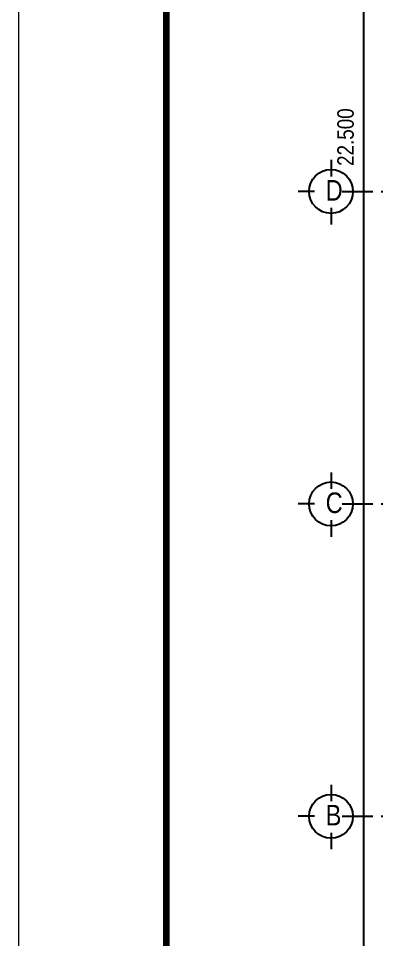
# Model space of a CAD drawing. Header units: millimetres. Extents: x 120 to 288, y 58 to 216.
# Drawn here: x 119.75 to 124.11, y 124.32 to 135.52 of the extents above; entities that cross this region are included whole.
import ezdxf

# ---------------------------------------------------------------- set-up
doc = ezdxf.new("R2010")
doc.units = ezdxf.units.MM
doc.header["$LTSCALE"] = 0.3
doc.header["$MEASUREMENT"] = 0
doc.linetypes.add('CENTER', pattern=[2, 1.25, -0.25, 0.25, -0.25])
doc.layers.get('0').update_dxf_attribs({"linetype": 'CONTINUOUS', "lineweight": 13})
doc.layers.get('DEFPOINTS').update_dxf_attribs({"linetype": 'CONTINUOUS', "lineweight": 13})
for name, color, linetype in [('CHU', 3, 'CONTINUOUS'), ('HATCH', 8, 'CONTINUOUS'), ('LAYER 1', 1, 'CONTINUOUS'), ('LAYER1', 1, 'CONTINUOUS'), ('LAYER7', 7, 'CONTINUOUS')]:
    doc.layers.add(name, color=color, linetype=linetype)
doc.styles.add('HELVE-KT', font='vhelvcn.TTF')
doc.dimstyles.new('1-100', dxfattribs={"dimtxt": 0.2, "dimasz": 0.12, "dimexe": 0.12, "dimexo": 0.2, "dimgap": 0.12, "dimtad": 1, "dimdec": 3, "dimzin": 4, "dimdsep": 46, "dimtxsty": 'HELVE-KT', "dimblk1": 'DOT', "dimblk2": 'DOT', "dimsah": 1, "dimcen": -0.18, "dimadec": 3, "dimazin": 0, "dimtfac": 1, "dimtdec": 3, "dimtmove": 2, "dimatfit": 3, "dimldrblk": 'DOT', "dimfxl": 0, "dimtolj": 1, "dimtzin": 4, "dimarcsym": 0})

# ---------------------------------------------------------------- blocks, each defined once
blk = doc.blocks.new('_DOT')
at = {"color": 0, "linetype": 'ByBlock'}
blk.add_line((-0.5, 0), (-1, 0), dxfattribs=at)
at = {"color": 0, "linetype": 'ByBlock', "const_width": 0.5}
blk.add_lwpolyline([(-0.25, 0, 1), (0.25, 0, 1)], format="xyb", close=True, dxfattribs=at)
blk = doc.blocks.new('*D170')
at = {"layer": 'DEFPOINTS', "color": 0, "lineweight": -2, "ltscale": 5}
for p in [(123.953, 144.918), (124.923, 144.918), (124.923, 122.418)]:
    blk.add_point(p, dxfattribs=at)
at = {"layer": 'LAYER 1', "color": 0, "lineweight": -2, "ltscale": 5}
for p, q in [((124.723, 144.918), (123.833, 144.918)), ((123.953, 122.538), (123.953, 144.798)), ((124.723, 122.418), (123.833, 122.418))]:
    blk.add_line(p, q, dxfattribs=at)
at = {"layer": 'LAYER 1', "color": 0, "lineweight": -2, "ltscale": 5, "xscale": 0.12, "yscale": 0.12, "zscale": 0.12}
for p, rotation in [((123.953, 144.918), 90), ((123.953, 122.418), 270)]:
    blk.add_blockref('_DOT', p, dxfattribs=dict(at, rotation=rotation))
at = {"layer": 'LAYER 1', "color": 0, "ltscale": 5, "insert": (123.731, 134.079), "char_height": 0.2, "attachment_point": 5, "rotation": 90, "style": 'HELVE-KT'}
blk.add_mtext('\\A1;22.500', dxfattribs=at)

msp = doc.modelspace()

# ---------------------------------------------------------------- linework, layer by layer
at = {"layer": 'CHU'}
for points in [[(123.5534, 133.8011), (123.5534, 133.6011)], [(123.3534, 133.41777), (123.1534, 133.41777)], [(123.7534, 133.41777), (123.9534, 133.41777)], [(123.5534, 133.21777), (123.5534, 133.01777)], [(123.5534, 130.0011), (123.5534, 129.8011)], [(123.3534, 129.61777), (123.1534, 129.61777)], [(123.7534, 129.61777), (123.9534, 129.61777)], [(123.5534, 129.41777), (123.5534, 129.21777)], [(123.5534, 126.2011), (123.5534, 126.0011)], [(123.3534, 125.81777), (123.1534, 125.81777)], [(123.7534, 125.81777), (123.9534, 125.81777)], [(123.5534, 125.61777), (123.5534, 125.41777)]]:
    msp.add_lwpolyline(points, dxfattribs=at)
for centre in [(123.5534, 133.41777), (123.5534, 129.61777), (123.5534, 125.81777)]:
    msp.add_circle(centre, 0.26667, dxfattribs=at)
at = {"layer": 'DEFPOINTS', "linetype": 'Continuous', "ltscale": 0.08}
msp.add_lwpolyline([(119.74885, 117.44536), (161.74885, 117.44536), (161.74885, 147.14536), (119.74885, 147.14536)], close=True, dxfattribs=at)
at = {"layer": 'HATCH', "linetype": 'CENTER'}
for points in [[(123.68717, 133.41777), (136.29486, 133.41777)], [(123.68717, 129.61777), (136.29486, 129.61777)], [(123.68717, 125.81777), (136.29486, 125.81777)]]:
    msp.add_lwpolyline(points, dxfattribs=at)
at = {"layer": 'LAYER7', "linetype": 'Continuous', "const_width": 0.08}
msp.add_lwpolyline([(160.74885, 146.18282), (121.54885, 146.18282), (121.54885, 118.40791), (160.74885, 118.40791)], close=True, dxfattribs=at)

# ---------------------------------------------------------------- texts
at = {"layer": 'LAYER1', "linetype": 'Continuous', "ltscale": 0.05, "char_height": 0.25, "width": 13.0973333, "attachment_point": 1, "style": 'HELVE-KT'}
for s, insert in [('D', (123.48822, 133.55631)), ('C', (123.48822, 129.75631)), ('B', (123.48822, 125.95631))]:
    msp.add_mtext(s, dxfattribs=dict(at, insert=insert))

# ---------------------------------------------------------------- dimensions: what is measured, and where the dimension line sits
at = {"layer": 'LAYER 1', "ltscale": 5}
dim = msp.add_linear_dim(base=(123.9534, 144.91777), p1=(124.92335, 122.41777), p2=(124.92335, 144.91777), angle=90, dimstyle='1-100', dxfattribs=at)
dim.commit()
dim.dimension.update_dxf_attribs({"geometry": '*D170', "text_midpoint": (123.73127, 134.07878), "dimtype": 160})

doc.saveas('drawing.dxf')
